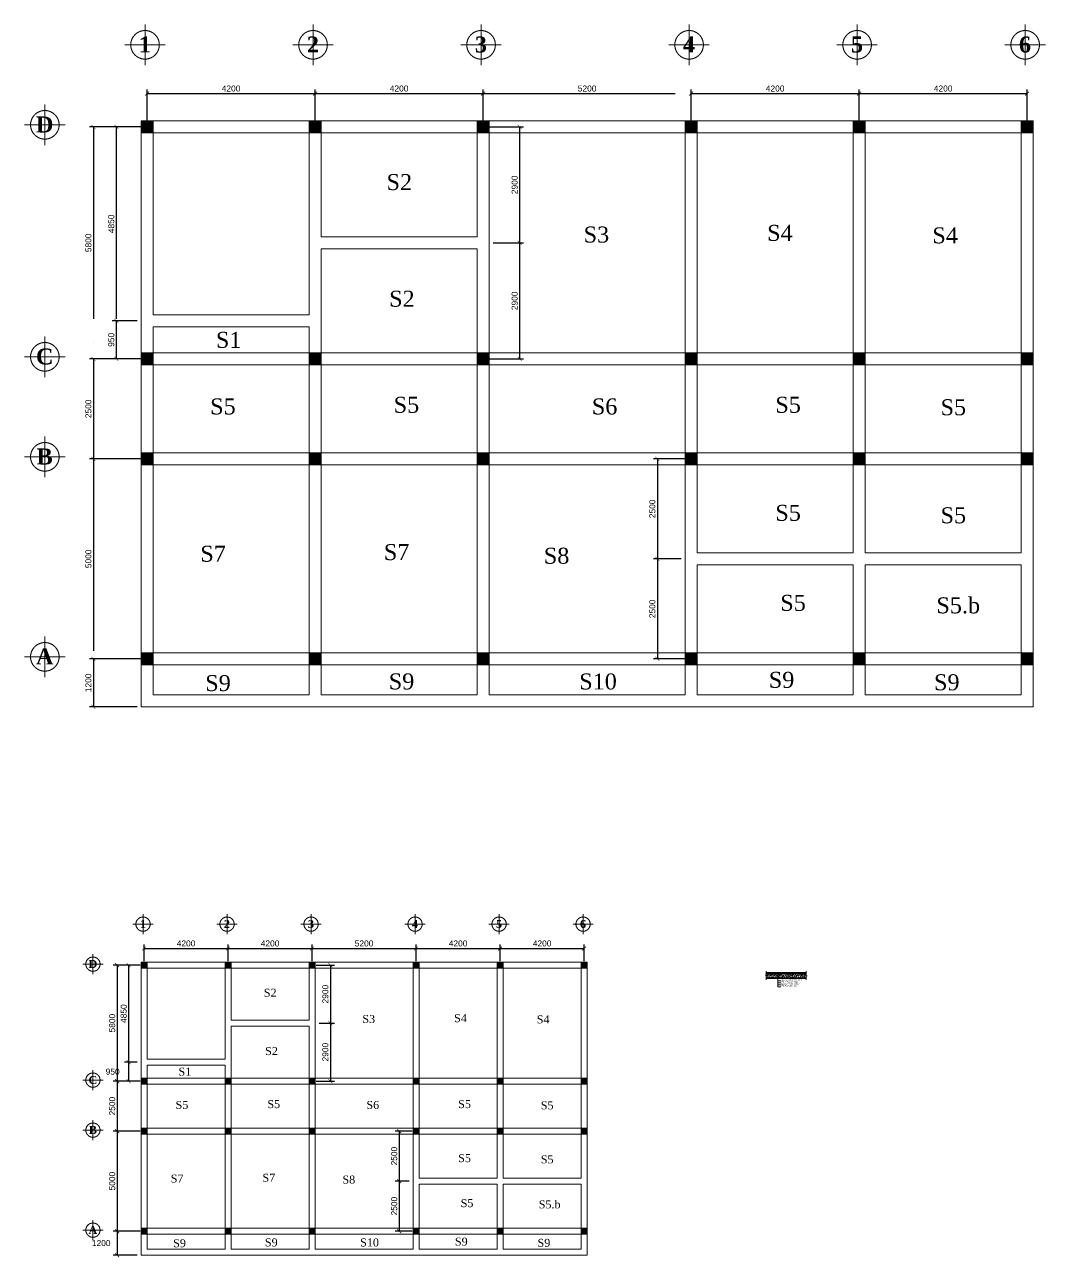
# Model space of a CAD drawing. Header units: inches. Extents: x 841 to 59043, y -10562 to 20255.
# Drawn here: x 33530 to 59043, y -10562 to 20255 of the extents above; entities that cross this region are included whole.
import ezdxf

# ---------------------------------------------------------------- set-up
doc = ezdxf.new("R2010")
doc.units = ezdxf.units.IN
doc.header["$MEASUREMENT"] = 0
doc.linetypes.add('ACAD_ISO04W100', pattern=[30, 24, -3, 0, -3])
for name, color, linetype, lineweight in [('COT', 2, 'Continuous', 13), ('HATCH', 8, 'Continuous', 5), ('KICH THUOC', 6, 'ACAD_ISO04W100', 5), ('NET DAM', 1, 'Continuous', 13), ('TEXT', 6, 'ACAD_ISO04W100', 5), ('TUONG', 1, 'Continuous', 13)]:
    doc.layers.add(name, color=color, linetype=linetype, lineweight=lineweight)
doc.layers.get('0').off()
doc.styles.get("Standard").update_dxf_attribs({"font": 'arial.ttf'})
doc.styles.add('TEXT', font='times.ttf')
doc.dimstyles.new('TL 1-200', dxfattribs={"dimscale": 100, "dimtxt": 1.5, "dimasz": 1, "dimexe": 1, "dimexo": 1, "dimgap": 0.5, "dimtad": 1, "dimtoh": 1, "dimdec": 0, "dimlfac": 2, "dimzin": 0, "dimdsep": 46, "dimtxsty": 'Standard', "dimblk": 'ARCHTICK', "dimblk1": 'ARCHTICK', "dimblk2": 'ARCHTICK', "dimcen": 6, "dimadec": 0, "dimazin": 0, "dimtfac": 1, "dimtdec": 0, "dimtofl": 0, "dimtmove": 2, "dimatfit": 3, "dimfxl": 1, "dimtolj": 1, "dimtzin": 0, "dimarcsym": 1})
doc.dimstyles.new('TL 100', dxfattribs={"dimscale": 100, "dimtxt": 1.5, "dimasz": 1, "dimexe": 1, "dimexo": 1, "dimgap": 0.5, "dimtad": 1, "dimtoh": 1, "dimdec": 0, "dimzin": 0, "dimdsep": 46, "dimtxsty": 'Standard', "dimblk": 'ARCHTICK', "dimblk1": 'ARCHTICK', "dimblk2": 'ARCHTICK', "dimcen": 6, "dimadec": 0, "dimazin": 0, "dimtfac": 1, "dimtdec": 0, "dimtofl": 0, "dimtmove": 2, "dimatfit": 3, "dimfxl": 1, "dimtolj": 1, "dimtzin": 0, "dimarcsym": 1})

# ---------------------------------------------------------------- blocks, each defined once
blk = doc.blocks.new('A$C16FA33CA')
at = {"layer": 'COT', "ltscale": 200}
h = blk.add_hatch(color=256, dxfattribs=at)
h.dxf.hatch_style = 1
h.paths.add_polyline_path([(0, 0), (300, 0), (300, 300), (0, 300)])
blk.add_lwpolyline([(0, 0), (300, 0), (300, 300), (0, 300)], close=True, dxfattribs=at)
blk = doc.blocks.new('_ArchTick')
at = {"color": 0, "linetype": 'ByBlock', "const_width": 0.15}
blk.add_lwpolyline([(-0.5, -0.5), (0.5, 0.5)], dxfattribs=at)
blk = doc.blocks.new('*D17')
at = {"layer": 'KICH THUOC', "color": 0, "lineweight": -2, "ltscale": 200, "transparency": 16777216}
for p, q in [((36589, 17800), (36589, 18632)), ((36589, 18532), (40789, 18532)), ((40789, 17800), (40789, 18632))]:
    blk.add_line(p, q, dxfattribs=at)
at = {"layer": 'KICH THUOC', "color": 0, "lineweight": -2, "transparency": 16777216, "xscale": 100, "yscale": 100, "zscale": 100, "rotation": 180}
blk.add_blockref('_ArchTick', (36589, 18532), dxfattribs=at)
at = {"layer": 'KICH THUOC', "color": 0, "lineweight": -2, "transparency": 16777216, "xscale": 100, "yscale": 100, "zscale": 100}
blk.add_blockref('_ArchTick', (40789, 18532), dxfattribs=at)
at = {"layer": 'KICH THUOC', "color": 0, "ltscale": 200, "transparency": 16777216, "insert": (38689, 18657), "char_height": 150, "attachment_point": 5}
blk.add_mtext('\\A1;4200', dxfattribs=at)
blk = doc.blocks.new('*D18')
at = {"layer": 'KICH THUOC', "color": 0, "lineweight": -2, "ltscale": 200, "transparency": 16777216}
for p, q in [((40789, 17800), (40789, 18632)), ((40789, 18532), (44989, 18532)), ((44989, 17800), (44989, 18632))]:
    blk.add_line(p, q, dxfattribs=at)
at = {"layer": 'KICH THUOC', "color": 0, "lineweight": -2, "transparency": 16777216, "xscale": 100, "yscale": 100, "zscale": 100, "rotation": 180}
blk.add_blockref('_ArchTick', (40789, 18532), dxfattribs=at)
at = {"layer": 'KICH THUOC', "color": 0, "lineweight": -2, "transparency": 16777216, "xscale": 100, "yscale": 100, "zscale": 100}
blk.add_blockref('_ArchTick', (44989, 18532), dxfattribs=at)
at = {"layer": 'KICH THUOC', "color": 0, "ltscale": 200, "transparency": 16777216, "insert": (42889, 18657), "char_height": 150, "attachment_point": 5}
blk.add_mtext('\\A1;4200', dxfattribs=at)
blk = doc.blocks.new('*D19')
at = {"layer": 'KICH THUOC', "color": 0, "lineweight": -2, "ltscale": 200, "transparency": 16777216}
for p, q in [((44989, 17800), (44989, 18632)), ((44989, 18532), (50189, 18532)), ((50189, 17800), (50189, 18632))]:
    blk.add_line(p, q, dxfattribs=at)
at = {"layer": 'KICH THUOC', "color": 0, "lineweight": -2, "transparency": 16777216, "xscale": 100, "yscale": 100, "zscale": 100, "rotation": 180}
blk.add_blockref('_ArchTick', (44989, 18532), dxfattribs=at)
at = {"layer": 'KICH THUOC', "color": 0, "lineweight": -2, "transparency": 16777216, "xscale": 100, "yscale": 100, "zscale": 100}
blk.add_blockref('_ArchTick', (50189, 18532), dxfattribs=at)
at = {"layer": 'KICH THUOC', "color": 0, "ltscale": 200, "transparency": 16777216, "insert": (47589, 18657), "char_height": 150, "attachment_point": 5}
blk.add_mtext('\\A1;5200', dxfattribs=at)
blk = doc.blocks.new('*D20')
at = {"layer": 'KICH THUOC', "color": 0, "lineweight": -2, "ltscale": 200, "transparency": 16777216}
for p, q in [((50189, 17800), (50189, 18632)), ((50189, 18532), (54389, 18532)), ((54389, 17800), (54389, 18632))]:
    blk.add_line(p, q, dxfattribs=at)
at = {"layer": 'KICH THUOC', "color": 0, "lineweight": -2, "transparency": 16777216, "xscale": 100, "yscale": 100, "zscale": 100, "rotation": 180}
blk.add_blockref('_ArchTick', (50189, 18532), dxfattribs=at)
at = {"layer": 'KICH THUOC', "color": 0, "lineweight": -2, "transparency": 16777216, "xscale": 100, "yscale": 100, "zscale": 100}
blk.add_blockref('_ArchTick', (54389, 18532), dxfattribs=at)
at = {"layer": 'KICH THUOC', "color": 0, "ltscale": 200, "transparency": 16777216, "insert": (52289, 18657), "char_height": 150, "attachment_point": 5}
blk.add_mtext('\\A1;4200', dxfattribs=at)
blk = doc.blocks.new('*D21')
at = {"layer": 'KICH THUOC', "color": 0, "lineweight": -2, "ltscale": 200, "transparency": 16777216}
for p, q in [((54389, 17800), (54389, 18632)), ((54389, 18532), (58589, 18532)), ((58589, 17800), (58589, 18632))]:
    blk.add_line(p, q, dxfattribs=at)
at = {"layer": 'KICH THUOC', "color": 0, "lineweight": -2, "transparency": 16777216, "xscale": 100, "yscale": 100, "zscale": 100, "rotation": 180}
blk.add_blockref('_ArchTick', (54389, 18532), dxfattribs=at)
at = {"layer": 'KICH THUOC', "color": 0, "lineweight": -2, "transparency": 16777216, "xscale": 100, "yscale": 100, "zscale": 100}
blk.add_blockref('_ArchTick', (58589, 18532), dxfattribs=at)
at = {"layer": 'KICH THUOC', "color": 0, "ltscale": 200, "transparency": 16777216, "insert": (56489, 18657), "char_height": 150, "attachment_point": 5}
blk.add_mtext('\\A1;4200', dxfattribs=at)
blk = doc.blocks.new('*D22')
at = {"layer": 'KICH THUOC', "color": 0, "lineweight": -2, "ltscale": 200, "transparency": 16777216}
for p, q in [((36489, 17700), (35148, 17700)), ((35248, 17700), (35248, 11900)), ((36489, 11900), (35148, 11900))]:
    blk.add_line(p, q, dxfattribs=at)
at = {"layer": 'KICH THUOC', "color": 0, "lineweight": -2, "transparency": 16777216, "xscale": 100, "yscale": 100, "zscale": 100}
for p, rotation in [((35248, 17700), 90), ((35248, 11900), 270)]:
    blk.add_blockref('_ArchTick', p, dxfattribs=dict(at, rotation=rotation))
at = {"layer": 'KICH THUOC', "color": 0, "ltscale": 200, "transparency": 16777216, "insert": (35123, 14800), "char_height": 150, "attachment_point": 5, "rotation": 90}
blk.add_mtext('\\A1;5800', dxfattribs=at)
blk = doc.blocks.new('*D23')
at = {"layer": 'KICH THUOC', "color": 0, "lineweight": -2, "ltscale": 200, "transparency": 16777216}
for p, q in [((36489, 11900), (35148, 11900)), ((35248, 11900), (35248, 9400)), ((36489, 9400), (35148, 9400))]:
    blk.add_line(p, q, dxfattribs=at)
at = {"layer": 'KICH THUOC', "color": 0, "lineweight": -2, "transparency": 16777216, "xscale": 100, "yscale": 100, "zscale": 100}
for p, rotation in [((35248, 11900), 90), ((35248, 9400), 270)]:
    blk.add_blockref('_ArchTick', p, dxfattribs=dict(at, rotation=rotation))
at = {"layer": 'KICH THUOC', "color": 0, "ltscale": 200, "transparency": 16777216, "insert": (35123, 10650), "char_height": 150, "attachment_point": 5, "rotation": 90}
blk.add_mtext('\\A1;2500', dxfattribs=at)
blk = doc.blocks.new('*D24')
at = {"layer": 'KICH THUOC', "color": 0, "lineweight": -2, "ltscale": 200, "transparency": 16777216}
for p, q in [((36489, 9400), (35148, 9400)), ((35248, 9400), (35248, 4400)), ((36489, 4400), (35148, 4400))]:
    blk.add_line(p, q, dxfattribs=at)
at = {"layer": 'KICH THUOC', "color": 0, "lineweight": -2, "transparency": 16777216, "xscale": 100, "yscale": 100, "zscale": 100}
for p, rotation in [((35248, 9400), 90), ((35248, 4400), 270)]:
    blk.add_blockref('_ArchTick', p, dxfattribs=dict(at, rotation=rotation))
at = {"layer": 'KICH THUOC', "color": 0, "ltscale": 200, "transparency": 16777216, "insert": (35123, 6900), "char_height": 150, "attachment_point": 5, "rotation": 90}
blk.add_mtext('\\A1;5000', dxfattribs=at)
blk = doc.blocks.new('*D25')
at = {"layer": 'KICH THUOC', "color": 0, "lineweight": -2, "ltscale": 200, "transparency": 16777216}
for p, q in [((36489, 4400), (35148, 4400)), ((35248, 4400), (35248, 3200)), ((36339, 3200), (35148, 3200))]:
    blk.add_line(p, q, dxfattribs=at)
at = {"layer": 'KICH THUOC', "color": 0, "lineweight": -2, "transparency": 16777216, "xscale": 100, "yscale": 100, "zscale": 100}
for p, rotation in [((35248, 4400), 90), ((35248, 3200), 270)]:
    blk.add_blockref('_ArchTick', p, dxfattribs=dict(at, rotation=rotation))
at = {"layer": 'KICH THUOC', "color": 0, "ltscale": 200, "transparency": 16777216, "insert": (35123, 3800), "char_height": 150, "attachment_point": 5, "rotation": 90}
blk.add_mtext('\\A1;1200', dxfattribs=at)
blk = doc.blocks.new('*D26')
at = {"layer": 'KICH THUOC', "color": 0, "lineweight": -2, "ltscale": 200, "transparency": 16777216}
for p, q in [((36489, 17700), (35720, 17700)), ((35820, 17700), (35820, 12850)), ((36339, 12850), (35720, 12850))]:
    blk.add_line(p, q, dxfattribs=at)
at = {"layer": 'KICH THUOC', "color": 0, "lineweight": -2, "transparency": 16777216, "xscale": 100, "yscale": 100, "zscale": 100}
for p, rotation in [((35820, 17700), 90), ((35820, 12850), 270)]:
    blk.add_blockref('_ArchTick', p, dxfattribs=dict(at, rotation=rotation))
at = {"layer": 'KICH THUOC', "color": 0, "ltscale": 200, "transparency": 16777216, "insert": (35695, 15275), "char_height": 150, "attachment_point": 5, "rotation": 90}
blk.add_mtext('\\A1;4850', dxfattribs=at)
blk = doc.blocks.new('*D27')
at = {"layer": 'KICH THUOC', "color": 0, "lineweight": -2, "ltscale": 200, "transparency": 16777216}
for p, q in [((36339, 12850), (35720, 12850)), ((35820, 12850), (35820, 11900)), ((36489, 11900), (35720, 11900))]:
    blk.add_line(p, q, dxfattribs=at)
at = {"layer": 'KICH THUOC', "color": 0, "lineweight": -2, "transparency": 16777216, "xscale": 100, "yscale": 100, "zscale": 100}
for p, rotation in [((35820, 12850), 90), ((35820, 11900), 270)]:
    blk.add_blockref('_ArchTick', p, dxfattribs=dict(at, rotation=rotation))
at = {"layer": 'KICH THUOC', "color": 0, "ltscale": 200, "transparency": 16777216, "insert": (35695, 12375), "char_height": 150, "attachment_point": 5, "rotation": 90}
blk.add_mtext('\\A1;950', dxfattribs=at)
blk = doc.blocks.new('*D28')
at = {"layer": 'KICH THUOC', "color": 0, "lineweight": -2, "ltscale": 200, "transparency": 16777216}
for p, q in [((45089, 17700), (46003, 17700)), ((45903, 17700), (45903, 14800)), ((45239, 14800), (46003, 14800))]:
    blk.add_line(p, q, dxfattribs=at)
at = {"layer": 'KICH THUOC', "color": 0, "lineweight": -2, "transparency": 16777216, "xscale": 100, "yscale": 100, "zscale": 100}
for p, rotation in [((45903, 17700), 90), ((45903, 14800), 270)]:
    blk.add_blockref('_ArchTick', p, dxfattribs=dict(at, rotation=rotation))
at = {"layer": 'KICH THUOC', "color": 0, "ltscale": 200, "transparency": 16777216, "insert": (45778, 16250), "char_height": 150, "attachment_point": 5, "rotation": 90}
blk.add_mtext('\\A1;2900', dxfattribs=at)
blk = doc.blocks.new('*D29')
at = {"layer": 'KICH THUOC', "color": 0, "lineweight": -2, "ltscale": 200, "transparency": 16777216}
for p, q in [((45239, 14800), (46003, 14800)), ((45903, 14800), (45903, 11900)), ((45089, 11900), (46003, 11900))]:
    blk.add_line(p, q, dxfattribs=at)
at = {"layer": 'KICH THUOC', "color": 0, "lineweight": -2, "transparency": 16777216, "xscale": 100, "yscale": 100, "zscale": 100}
for p, rotation in [((45903, 14800), 90), ((45903, 11900), 270)]:
    blk.add_blockref('_ArchTick', p, dxfattribs=dict(at, rotation=rotation))
at = {"layer": 'KICH THUOC', "color": 0, "ltscale": 200, "transparency": 16777216, "insert": (45778, 13350), "char_height": 150, "attachment_point": 5, "rotation": 90}
blk.add_mtext('\\A1;2900', dxfattribs=at)
blk = doc.blocks.new('*D30')
at = {"layer": 'KICH THUOC', "color": 0, "lineweight": -2, "ltscale": 200, "transparency": 16777216}
for p, q in [((50089, 9400), (49245, 9400)), ((49345, 9400), (49345, 6900)), ((49939, 6900), (49245, 6900))]:
    blk.add_line(p, q, dxfattribs=at)
at = {"layer": 'KICH THUOC', "color": 0, "lineweight": -2, "transparency": 16777216, "xscale": 100, "yscale": 100, "zscale": 100}
for p, rotation in [((49345, 9400), 90), ((49345, 6900), 270)]:
    blk.add_blockref('_ArchTick', p, dxfattribs=dict(at, rotation=rotation))
at = {"layer": 'KICH THUOC', "color": 0, "ltscale": 200, "transparency": 16777216, "insert": (49220, 8150), "char_height": 150, "attachment_point": 5, "rotation": 90}
blk.add_mtext('\\A1;2500', dxfattribs=at)
blk = doc.blocks.new('*D31')
at = {"layer": 'KICH THUOC', "color": 0, "lineweight": -2, "ltscale": 200, "transparency": 16777216}
for p, q in [((49939, 6900), (49245, 6900)), ((49345, 6900), (49345, 4400)), ((50089, 4400), (49245, 4400))]:
    blk.add_line(p, q, dxfattribs=at)
at = {"layer": 'KICH THUOC', "color": 0, "lineweight": -2, "transparency": 16777216, "xscale": 100, "yscale": 100, "zscale": 100}
for p, rotation in [((49345, 6900), 90), ((49345, 4400), 270)]:
    blk.add_blockref('_ArchTick', p, dxfattribs=dict(at, rotation=rotation))
at = {"layer": 'KICH THUOC', "color": 0, "ltscale": 200, "transparency": 16777216, "insert": (49220, 5650), "char_height": 150, "attachment_point": 5, "rotation": 90}
blk.add_mtext('\\A1;2500', dxfattribs=at)
blk = doc.blocks.new('*D32')
at = {"layer": 'KICH THUOC', "color": 0, "lineweight": -2, "ltscale": 200, "transparency": 16777216}
for p, q in [((36514, -3157), (36514, -2741)), ((38614, -3157), (38614, -2741)), ((36514, -2841), (38614, -2841))]:
    blk.add_line(p, q, dxfattribs=at)
at = {"layer": 'KICH THUOC', "color": 0, "lineweight": -2, "transparency": 16777216, "xscale": 100, "yscale": 100, "zscale": 100, "rotation": 180}
blk.add_blockref('_ArchTick', (36514, -2841), dxfattribs=at)
at = {"layer": 'KICH THUOC', "color": 0, "lineweight": -2, "transparency": 16777216, "xscale": 100, "yscale": 100, "zscale": 100}
blk.add_blockref('_ArchTick', (38614, -2841), dxfattribs=at)
at = {"layer": 'KICH THUOC', "color": 0, "ltscale": 200, "transparency": 16777216, "insert": (37564, -2716), "char_height": 150, "attachment_point": 5}
blk.add_mtext('\\A1;4200', dxfattribs=at)
blk = doc.blocks.new('*D33')
at = {"layer": 'KICH THUOC', "color": 0, "lineweight": -2, "ltscale": 200, "transparency": 16777216}
for p, q in [((38614, -3157), (38614, -2741)), ((40714, -3157), (40714, -2741)), ((38614, -2841), (40714, -2841))]:
    blk.add_line(p, q, dxfattribs=at)
at = {"layer": 'KICH THUOC', "color": 0, "lineweight": -2, "transparency": 16777216, "xscale": 100, "yscale": 100, "zscale": 100, "rotation": 180}
blk.add_blockref('_ArchTick', (38614, -2841), dxfattribs=at)
at = {"layer": 'KICH THUOC', "color": 0, "lineweight": -2, "transparency": 16777216, "xscale": 100, "yscale": 100, "zscale": 100}
blk.add_blockref('_ArchTick', (40714, -2841), dxfattribs=at)
at = {"layer": 'KICH THUOC', "color": 0, "ltscale": 200, "transparency": 16777216, "insert": (39664, -2716), "char_height": 150, "attachment_point": 5}
blk.add_mtext('\\A1;4200', dxfattribs=at)
blk = doc.blocks.new('*D34')
at = {"layer": 'KICH THUOC', "color": 0, "lineweight": -2, "ltscale": 200, "transparency": 16777216}
for p, q in [((40714, -3157), (40714, -2741)), ((43314, -3157), (43314, -2741)), ((40714, -2841), (43314, -2841))]:
    blk.add_line(p, q, dxfattribs=at)
at = {"layer": 'KICH THUOC', "color": 0, "lineweight": -2, "transparency": 16777216, "xscale": 100, "yscale": 100, "zscale": 100, "rotation": 180}
blk.add_blockref('_ArchTick', (40714, -2841), dxfattribs=at)
at = {"layer": 'KICH THUOC', "color": 0, "lineweight": -2, "transparency": 16777216, "xscale": 100, "yscale": 100, "zscale": 100}
blk.add_blockref('_ArchTick', (43314, -2841), dxfattribs=at)
at = {"layer": 'KICH THUOC', "color": 0, "ltscale": 200, "transparency": 16777216, "insert": (42014, -2716), "char_height": 150, "attachment_point": 5}
blk.add_mtext('\\A1;5200', dxfattribs=at)
blk = doc.blocks.new('*D35')
at = {"layer": 'KICH THUOC', "color": 0, "lineweight": -2, "ltscale": 200, "transparency": 16777216}
for p, q in [((43314, -3157), (43314, -2741)), ((45414, -3157), (45414, -2741)), ((43314, -2841), (45414, -2841))]:
    blk.add_line(p, q, dxfattribs=at)
at = {"layer": 'KICH THUOC', "color": 0, "lineweight": -2, "transparency": 16777216, "xscale": 100, "yscale": 100, "zscale": 100, "rotation": 180}
blk.add_blockref('_ArchTick', (43314, -2841), dxfattribs=at)
at = {"layer": 'KICH THUOC', "color": 0, "lineweight": -2, "transparency": 16777216, "xscale": 100, "yscale": 100, "zscale": 100}
blk.add_blockref('_ArchTick', (45414, -2841), dxfattribs=at)
at = {"layer": 'KICH THUOC', "color": 0, "ltscale": 200, "transparency": 16777216, "insert": (44364, -2716), "char_height": 150, "attachment_point": 5}
blk.add_mtext('\\A1;4200', dxfattribs=at)
blk = doc.blocks.new('*D36')
at = {"layer": 'KICH THUOC', "color": 0, "lineweight": -2, "ltscale": 200, "transparency": 16777216}
for p, q in [((45414, -3157), (45414, -2741)), ((47514, -3157), (47514, -2741)), ((45414, -2841), (47514, -2841))]:
    blk.add_line(p, q, dxfattribs=at)
at = {"layer": 'KICH THUOC', "color": 0, "lineweight": -2, "transparency": 16777216, "xscale": 100, "yscale": 100, "zscale": 100, "rotation": 180}
blk.add_blockref('_ArchTick', (45414, -2841), dxfattribs=at)
at = {"layer": 'KICH THUOC', "color": 0, "lineweight": -2, "transparency": 16777216, "xscale": 100, "yscale": 100, "zscale": 100}
blk.add_blockref('_ArchTick', (47514, -2841), dxfattribs=at)
at = {"layer": 'KICH THUOC', "color": 0, "ltscale": 200, "transparency": 16777216, "insert": (46464, -2716), "char_height": 150, "attachment_point": 5}
blk.add_mtext('\\A1;4200', dxfattribs=at)
blk = doc.blocks.new('*D37')
at = {"layer": 'KICH THUOC', "color": 0, "lineweight": -2, "ltscale": 200, "transparency": 16777216}
for p, q in [((36414, -3257), (35743, -3257)), ((35843, -3257), (35843, -6157)), ((36414, -6157), (35743, -6157))]:
    blk.add_line(p, q, dxfattribs=at)
at = {"layer": 'KICH THUOC', "color": 0, "lineweight": -2, "transparency": 16777216, "xscale": 100, "yscale": 100, "zscale": 100}
for p, rotation in [((35843, -3257), 90), ((35843, -6157), 270)]:
    blk.add_blockref('_ArchTick', p, dxfattribs=dict(at, rotation=rotation))
at = {"layer": 'KICH THUOC', "color": 0, "ltscale": 200, "transparency": 16777216, "insert": (35718, -4707), "char_height": 150, "attachment_point": 5, "rotation": 90}
blk.add_mtext('\\A1;5800', dxfattribs=at)
blk = doc.blocks.new('*D38')
at = {"layer": 'KICH THUOC', "color": 0, "lineweight": -2, "ltscale": 200, "transparency": 16777216}
for p, q in [((36414, -6157), (35743, -6157)), ((35843, -6157), (35843, -7407)), ((36414, -7407), (35743, -7407))]:
    blk.add_line(p, q, dxfattribs=at)
at = {"layer": 'KICH THUOC', "color": 0, "lineweight": -2, "transparency": 16777216, "xscale": 100, "yscale": 100, "zscale": 100}
for p, rotation in [((35843, -6157), 90), ((35843, -7407), 270)]:
    blk.add_blockref('_ArchTick', p, dxfattribs=dict(at, rotation=rotation))
at = {"layer": 'KICH THUOC', "color": 0, "ltscale": 200, "transparency": 16777216, "insert": (35718, -6782), "char_height": 150, "attachment_point": 5, "rotation": 90}
blk.add_mtext('\\A1;2500', dxfattribs=at)
blk = doc.blocks.new('*D39')
at = {"layer": 'KICH THUOC', "color": 0, "lineweight": -2, "ltscale": 200, "transparency": 16777216}
for p, q in [((36414, -7407), (35743, -7407)), ((35843, -7407), (35843, -9907)), ((36414, -9907), (35743, -9907))]:
    blk.add_line(p, q, dxfattribs=at)
at = {"layer": 'KICH THUOC', "color": 0, "lineweight": -2, "transparency": 16777216, "xscale": 100, "yscale": 100, "zscale": 100}
for p, rotation in [((35843, -7407), 90), ((35843, -9907), 270)]:
    blk.add_blockref('_ArchTick', p, dxfattribs=dict(at, rotation=rotation))
at = {"layer": 'KICH THUOC', "color": 0, "ltscale": 200, "transparency": 16777216, "insert": (35718, -8657), "char_height": 150, "attachment_point": 5, "rotation": 90}
blk.add_mtext('\\A1;5000', dxfattribs=at)
blk = doc.blocks.new('*D40')
at = {"layer": 'KICH THUOC', "color": 0, "lineweight": -2, "ltscale": 200, "transparency": 16777216}
for p, q in [((36414, -9907), (35743, -9907)), ((35843, -9907), (35843, -10507)), ((36339, -10507), (35743, -10507))]:
    blk.add_line(p, q, dxfattribs=at)
at = {"layer": 'KICH THUOC', "color": 0, "lineweight": -2, "transparency": 16777216, "xscale": 100, "yscale": 100, "zscale": 100}
for p, rotation in [((35843, -9907), 90), ((35843, -10507), 270)]:
    blk.add_blockref('_ArchTick', p, dxfattribs=dict(at, rotation=rotation))
at = {"layer": 'KICH THUOC', "color": 0, "ltscale": 200, "transparency": 16777216, "insert": (35443, -10207), "char_height": 150, "attachment_point": 5}
blk.add_mtext('\\A1;1200', dxfattribs=at)
blk = doc.blocks.new('*D41')
at = {"layer": 'KICH THUOC', "color": 0, "lineweight": -2, "ltscale": 200, "transparency": 16777216}
for p, q in [((36414, -3257), (36029, -3257)), ((36129, -3257), (36129, -5682)), ((36339, -5682), (36029, -5682))]:
    blk.add_line(p, q, dxfattribs=at)
at = {"layer": 'KICH THUOC', "color": 0, "lineweight": -2, "transparency": 16777216, "xscale": 100, "yscale": 100, "zscale": 100}
for p, rotation in [((36129, -3257), 90), ((36129, -5682), 270)]:
    blk.add_blockref('_ArchTick', p, dxfattribs=dict(at, rotation=rotation))
at = {"layer": 'KICH THUOC', "color": 0, "ltscale": 200, "transparency": 16777216, "insert": (36004, -4470), "char_height": 150, "attachment_point": 5, "rotation": 90}
blk.add_mtext('\\A1;4850', dxfattribs=at)
blk = doc.blocks.new('*D42')
at = {"layer": 'KICH THUOC', "color": 0, "lineweight": -2, "ltscale": 200, "transparency": 16777216}
for p, q in [((36339, -5682), (36029, -5682)), ((36129, -5682), (36129, -6157)), ((36414, -6157), (36029, -6157))]:
    blk.add_line(p, q, dxfattribs=at)
at = {"layer": 'KICH THUOC', "color": 0, "lineweight": -2, "transparency": 16777216, "xscale": 100, "yscale": 100, "zscale": 100}
for p, rotation in [((36129, -5682), 90), ((36129, -6157), 270)]:
    blk.add_blockref('_ArchTick', p, dxfattribs=dict(at, rotation=rotation))
at = {"layer": 'KICH THUOC', "color": 0, "ltscale": 200, "transparency": 16777216, "insert": (35729, -5920), "char_height": 150, "attachment_point": 5}
blk.add_mtext('\\A1;950', dxfattribs=at)
blk = doc.blocks.new('*D43')
at = {"layer": 'KICH THUOC', "color": 0, "lineweight": -2, "ltscale": 200, "transparency": 16777216}
for p, q in [((40814, -3257), (41271, -3257)), ((41171, -3257), (41171, -4707)), ((40889, -4707), (41271, -4707))]:
    blk.add_line(p, q, dxfattribs=at)
at = {"layer": 'KICH THUOC', "color": 0, "lineweight": -2, "transparency": 16777216, "xscale": 100, "yscale": 100, "zscale": 100}
for p, rotation in [((41171, -3257), 90), ((41171, -4707), 270)]:
    blk.add_blockref('_ArchTick', p, dxfattribs=dict(at, rotation=rotation))
at = {"layer": 'KICH THUOC', "color": 0, "ltscale": 200, "transparency": 16777216, "insert": (41046, -3982), "char_height": 150, "attachment_point": 5, "rotation": 90}
blk.add_mtext('\\A1;2900', dxfattribs=at)
blk = doc.blocks.new('*D44')
at = {"layer": 'KICH THUOC', "color": 0, "lineweight": -2, "ltscale": 200, "transparency": 16777216}
for p, q in [((40889, -4707), (41271, -4707)), ((41171, -4707), (41171, -6157)), ((40814, -6157), (41271, -6157))]:
    blk.add_line(p, q, dxfattribs=at)
at = {"layer": 'KICH THUOC', "color": 0, "lineweight": -2, "transparency": 16777216, "xscale": 100, "yscale": 100, "zscale": 100}
for p, rotation in [((41171, -4707), 90), ((41171, -6157), 270)]:
    blk.add_blockref('_ArchTick', p, dxfattribs=dict(at, rotation=rotation))
at = {"layer": 'KICH THUOC', "color": 0, "ltscale": 200, "transparency": 16777216, "insert": (41046, -5432), "char_height": 150, "attachment_point": 5, "rotation": 90}
blk.add_mtext('\\A1;2900', dxfattribs=at)
blk = doc.blocks.new('*D45')
at = {"layer": 'KICH THUOC', "color": 0, "lineweight": -2, "ltscale": 200, "transparency": 16777216}
for p, q in [((43214, -7407), (42792, -7407)), ((42892, -7407), (42892, -8657)), ((43139, -8657), (42792, -8657))]:
    blk.add_line(p, q, dxfattribs=at)
at = {"layer": 'KICH THUOC', "color": 0, "lineweight": -2, "transparency": 16777216, "xscale": 100, "yscale": 100, "zscale": 100}
for p, rotation in [((42892, -7407), 90), ((42892, -8657), 270)]:
    blk.add_blockref('_ArchTick', p, dxfattribs=dict(at, rotation=rotation))
at = {"layer": 'KICH THUOC', "color": 0, "ltscale": 200, "transparency": 16777216, "insert": (42767, -8032), "char_height": 150, "attachment_point": 5, "rotation": 90}
blk.add_mtext('\\A1;2500', dxfattribs=at)
blk = doc.blocks.new('*D46')
at = {"layer": 'KICH THUOC', "color": 0, "lineweight": -2, "ltscale": 200, "transparency": 16777216}
for p, q in [((43139, -8657), (42792, -8657)), ((42892, -8657), (42892, -9907)), ((43214, -9907), (42792, -9907))]:
    blk.add_line(p, q, dxfattribs=at)
at = {"layer": 'KICH THUOC', "color": 0, "lineweight": -2, "transparency": 16777216, "xscale": 100, "yscale": 100, "zscale": 100}
for p, rotation in [((42892, -8657), 90), ((42892, -9907), 270)]:
    blk.add_blockref('_ArchTick', p, dxfattribs=dict(at, rotation=rotation))
at = {"layer": 'KICH THUOC', "color": 0, "ltscale": 200, "transparency": 16777216, "insert": (42767, -9282), "char_height": 150, "attachment_point": 5, "rotation": 90}
blk.add_mtext('\\A1;2500', dxfattribs=at)

msp = doc.modelspace()

# ---------------------------------------------------------------- hatches: boundary and pattern name
at = {"layer": 'HATCH', "ltscale": 200}
h = msp.add_hatch(dxfattribs=at)
h.set_pattern_fill('AR-CONC', color=256, scale=10, style=0)
h.set_pattern_definition([(50, (0, 0), (71.72602, -6.275213), [7.5, -82.5]), (355, (0, 0), (-13.87513, 75.21921), [6, -66]), (100.4514, (5.98, -0.52), (57.85094, 68.94395), [6.37402, -70.11421]), (46.1842, (0, 20), (106.7241, -16.5519), [11.25, -123.75]), (96.6356, (8.89, 18.62), (93.46627, 97.41179), [9.56103, -105.1713]), (351.1842, (0, 20), (93.4662, 97.41186), [9, -99]), (21, (10, 15), (59.690705, -40.26189), [7.5, -82.5]), (326, (10, 15), (24.33153, 72.515), [6, -66]), (71.4514, (14.974, 11.645), (84.02226, 32.25305), [6.37402, -70.11421]), (37.5, (0, 0), (1.215986, 33.289385), [0, -65.2, 0, -67, 0, -66.25]), (7.5, (0, 0), (26.306954, 39.44117), [0, -38.2, 0, -63.7, 0, -25.25]), (-32.5, (-22.3, 0), (53.382244, -2.255487), [0, -25, 0, -78, 0, -103.5]), (-42.5, (-32.3, 0), (58.318617, 10.0105), [0, -32.5, 0, -51.8, 0, -73.5])])
h.paths.add_polyline_path([(53040.04, -3509.37), (53064.25, -3497.11), (53064.25, -3474.08), (52064.25, -3474.08), (52064.25, -3497.11), (52040.04, -3509.37), (52064.25, -3516.58), (52088.45, -3523.78), (52064.25, -3536.04), (52064.25, -3574.08), (53064.25, -3574.08), (53064.25, -3536.04), (53088.45, -3523.78), (53064.25, -3516.58)])
h = msp.add_hatch(dxfattribs=at)
h.set_pattern_fill('AR-PARQ1', color=256, scale=110, style=0)
h.paths.add_polyline_path([(53064.25, -3454.08), (53064.25, -3444.08), (52064.25, -3444.08), (52064.25, -3454.08)])
h = msp.add_hatch(dxfattribs=at)
h.set_pattern_fill('ANSI37', color=256, scale=100, style=0)
h.paths.add_polyline_path([(53064.25, -3474.08), (53064.25, -3454.08), (52064.25, -3454.08), (52064.25, -3474.08)])
h.paths.add_polyline_path([(53064.25, -3589.08), (53064.25, -3574.08), (52064.25, -3574.08), (52064.25, -3589.08)])

# ---------------------------------------------------------------- linework, layer by layer
at = {"layer": 'KICH THUOC', "ltscale": 200}
for p, q in [((36538.55, 19245.5), (36538.55, 20254.5)), ((40738.55, 19245.5), (40738.55, 20254.5)), ((44938.55, 19245.5), (44938.55, 20254.5)), ((50138.55, 19245.5), (50138.55, 20254.5)), ((54338.55, 19245.5), (54338.55, 20254.5)), ((58538.55, 19245.5), (58538.55, 20254.5)), ((36034.04, 19750), (37043.05, 19750)), ((40234.04, 19750), (41243.05, 19750)), ((44434.04, 19750), (45443.05, 19750)), ((49634.04, 19750), (50643.05, 19750)), ((53834.04, 19750), (54843.05, 19750)), ((58034.04, 19750), (59043.05, 19750)), ((34034.04, 17245.5), (34034.04, 18254.5)), ((33529.54, 17750), (34538.55, 17750)), ((34034.04, 11445.5), (34034.04, 12454.5)), ((33529.54, 11950), (34538.55, 11950)), ((34034.04, 8945.5), (34034.04, 9954.5)), ((33529.54, 9450), (34538.55, 9450)), ((34034.04, 3945.5), (34034.04, 4954.5)), ((33529.54, 4450), (34538.55, 4450)), ((36488.55, -2484.43), (36488.55, -1979.93)), ((38588.55, -2484.43), (38588.55, -1979.93)), ((40688.55, -2484.43), (40688.55, -1979.93)), ((43288.55, -2484.43), (43288.55, -1979.93)), ((45388.55, -2484.43), (45388.55, -1979.93)), ((47488.55, -2484.43), (47488.55, -1979.93)), ((36236.29, -2232.18), (36740.8, -2232.18)), ((38336.29, -2232.18), (38840.8, -2232.18)), ((40436.29, -2232.18), (40940.8, -2232.18)), ((43036.29, -2232.18), (43540.8, -2232.18)), ((45136.29, -2232.18), (45640.8, -2232.18)), ((47236.29, -2232.18), (47740.8, -2232.18)), ((35236.29, -3484.43), (35236.29, -2979.93)), ((34984.04, -3232.18), (35488.55, -3232.18)), ((34984.04, -6132.18), (35488.55, -6132.18)), ((35236.29, -6384.43), (35236.29, -5879.93)), ((34984.04, -7382.18), (35488.55, -7382.18)), ((35236.29, -7634.43), (35236.29, -7129.93)), ((35236.29, -10134.43), (35236.29, -9629.93)), ((34984.04, -9882.18), (35488.55, -9882.18))]:
    msp.add_line(p, q, dxfattribs=at)
for centre, radius in [((36538.55, 19750), 357.19), ((40738.55, 19750), 357.19), ((44938.55, 19750), 357.19), ((50138.55, 19750), 357.19), ((54338.55, 19750), 357.19), ((58538.55, 19750), 357.19), ((34034.04, 17750), 357.19), ((34034.04, 11950), 357.19), ((34034.04, 9450), 357.19), ((34034.04, 4450), 357.19), ((36488.55, -2232.18), 178.59), ((38588.55, -2232.18), 178.59), ((40688.55, -2232.18), 178.59), ((43288.55, -2232.18), 178.59), ((45388.55, -2232.18), 178.59), ((47488.55, -2232.18), 178.59), ((35236.29, -3232.18), 178.59), ((35236.29, -6132.18), 178.59), ((35236.29, -7382.18), 178.59), ((35236.29, -9882.18), 178.59)]:
    msp.add_circle(centre, radius, dxfattribs=at)
at = {"layer": 'NET DAM', "ltscale": 200}
for p, q in [((52064.25, -3497.11), (52064.25, -3406.35)), ((52064.25, -3444.08), (53064.25, -3444.08)), ((52064.25, -3454.08), (53064.25, -3454.08)), ((52064.25, -3474.08), (53064.25, -3474.08)), ((52064.25, -3536.04), (52064.25, -3626.8)), ((53064.25, -3574.08), (52064.25, -3574.08)), ((53064.25, -3589.08), (52064.25, -3589.08)), ((52358.94, -3444.08), (52358.94, -3797.32)), ((52358.94, -3647.32), (52429, -3647.32)), ((52358.94, -3697.32), (52429, -3697.32)), ((53064.25, -3497.11), (53064.25, -3406.35)), ((53064.25, -3536.04), (53064.25, -3626.8)), ((52358.94, -3747.32), (52429, -3747.32)), ((52358.94, -3797.32), (52429, -3797.32))]:
    msp.add_line(p, q, dxfattribs=at)
for points in [[(52064.25, -3497.11), (52040.04, -3509.37), (52064.25, -3516.58)], [(52064.25, -3536.04), (52088.45, -3523.78), (52064.25, -3516.58)], [(53064.25, -3497.11), (53040.04, -3509.37), (53064.25, -3516.58)], [(53064.25, -3536.04), (53088.45, -3523.78), (53064.25, -3516.58)]]:
    msp.add_lwpolyline(points, dxfattribs=at)
at = {"layer": 'TUONG', "ltscale": 200}
for points in [[(36438.55, 17850), (58738.55, 17850), (58738.55, 3200), (36438.55, 3200)], [(36438.55, 17850), (58738.55, 17850), (58738.55, 3200), (36438.55, 3200)], [(36438.55, 12050), (58738.55, 12050), (58738.55, 11750), (36438.55, 11750)], [(36438.55, 9550), (58738.55, 9550), (58738.55, 9250), (36438.55, 9250)], [(36438.55, 4550), (58738.55, 4550), (58738.55, 4250), (36438.55, 4250)], [(36438.55, -3182.18), (47588.55, -3182.18), (47588.55, -10507.18), (36438.55, -10507.18)], [(36438.55, -3182.18), (47588.55, -3182.18), (47588.55, -10507.18), (36438.55, -10507.18)], [(36438.55, -6082.18), (47588.55, -6082.18), (47588.55, -6232.18), (36438.55, -6232.18)], [(36438.55, -7332.18), (47588.55, -7332.18), (47588.55, -7482.18), (36438.55, -7482.18)], [(36438.55, -9832.18), (47588.55, -9832.18), (47588.55, -9982.18), (36438.55, -9982.18)]]:
    msp.add_lwpolyline(points, close=True, dxfattribs=at)
for points in [[(40638.55, 12999.57), (40638.55, 17850), (40938.55, 17850), (40938.55, 14950)], [(44838.55, 14950), (44838.55, 17850), (45138.55, 17850), (45138.55, 3500)], [(50038.55, 3500), (50038.55, 17850), (50338.55, 17850), (50338.55, 7049.98)], [(54238.55, 7049.98), (54238.55, 17850), (54538.55, 17850), (54538.55, 7049.98)], [(36738.55, 12999.57), (36738.55, 17550), (58438.55, 17550), (58438.55, 7049.98)], [(40638.55, 14650), (40638.55, 14950)], [(40938.55, 14950), (44838.55, 14950)], [(45138.55, 14950), (45138.55, 14650)], [(40938.55, 14650), (40938.55, 3500)], [(44838.55, 14650), (40938.55, 14650)], [(44838.55, 3500), (44838.55, 14650)], [(36438.55, 12699.57), (36438.55, 12999.57)], [(36738.55, 12999.57), (40638.55, 12999.57)], [(40938.55, 12999.57), (40938.55, 12699.57)], [(40638.55, 12699.57), (36738.55, 12699.57)], [(40638.55, 3500), (36738.55, 3500), (36738.55, 12699.57)], [(40638.55, 3500), (40638.55, 12699.57)], [(50038.55, 6749.98), (50038.55, 7049.98)], [(50338.55, 7049.98), (54238.55, 7049.98)], [(54538.55, 7049.98), (58438.55, 7049.98)], [(58738.55, 7049.98), (58738.55, 6749.98)], [(50338.55, 6749.98), (50338.55, 3500)], [(54238.55, 6749.98), (50338.55, 6749.98)], [(54238.55, 3500), (54238.55, 6749.98)], [(54538.55, 6749.98), (54538.55, 3500)], [(58438.55, 6749.98), (54538.55, 6749.98)], [(58438.55, 6749.98), (58438.55, 3500), (54538.55, 3500)], [(44838.55, 3500), (40938.55, 3500)], [(50038.55, 3500), (45138.55, 3500)], [(54238.55, 3500), (50338.55, 3500)], [(36588.55, -5607.4), (36588.55, -3332.18), (47438.55, -3332.18), (47438.55, -8582.19)], [(38538.55, -5607.4), (38538.55, -3182.18), (38688.55, -3182.18), (38688.55, -4632.18)], [(40638.55, -4632.18), (40638.55, -3182.18), (40788.55, -3182.18), (40788.55, -10357.18)], [(43238.55, -10357.18), (43238.55, -3182.18), (43388.55, -3182.18), (43388.55, -8582.19)], [(45338.55, -8582.19), (45338.55, -3182.18), (45488.55, -3182.18), (45488.55, -8582.19)], [(38538.55, -4782.18), (38538.55, -4632.18)], [(38688.55, -4632.18), (40638.55, -4632.18)], [(40638.55, -4782.18), (38688.55, -4782.18)], [(38688.55, -4782.18), (38688.55, -10357.18)], [(40638.55, -10357.18), (40638.55, -4782.18)], [(40788.55, -4632.18), (40788.55, -4782.18)], [(36438.55, -5757.4), (36438.55, -5607.4)], [(36588.55, -5607.4), (38538.55, -5607.4)], [(38538.55, -5757.4), (36588.55, -5757.4)], [(38538.55, -10357.18), (36588.55, -10357.18), (36588.55, -5757.4)], [(38538.55, -10357.18), (38538.55, -5757.4)], [(38688.55, -5607.4), (38688.55, -5757.4)], [(43238.55, -8732.19), (43238.55, -8582.19)], [(43388.55, -8582.19), (45338.55, -8582.19)], [(45488.55, -8582.19), (47438.55, -8582.19)], [(47588.55, -8582.19), (47588.55, -8732.19)], [(45338.55, -8732.19), (43388.55, -8732.19)], [(43388.55, -8732.19), (43388.55, -10357.18)], [(45338.55, -10357.18), (45338.55, -8732.19)], [(47438.55, -8732.19), (45488.55, -8732.19)], [(45488.55, -8732.19), (45488.55, -10357.18)], [(47438.55, -8732.19), (47438.55, -10357.18), (45488.55, -10357.18)], [(40638.55, -10357.18), (38688.55, -10357.18)], [(43238.55, -10357.18), (40788.55, -10357.18)], [(45338.55, -10357.18), (43388.55, -10357.18)]]:
    msp.add_lwpolyline(points, dxfattribs=at)

# ---------------------------------------------------------------- block references
at = {"layer": 'COT', "ltscale": 200}
for p in [(36438.55, 17550), (40638.55, 17550), (44838.55, 17550), (50038.55, 17550), (54238.55, 17550), (58438.55, 17550), (36438.55, 11750), (40638.55, 11750), (44838.55, 11750), (50038.55, 11750), (54238.55, 11750), (58438.55, 11750), (36438.55, 9250), (40638.55, 9250), (44838.55, 9250), (50038.55, 9250), (54238.55, 9250), (58438.55, 9250), (36438.55, 4250), (40638.55, 4250), (44838.55, 4250), (50038.55, 4250), (54238.55, 4250), (58438.55, 4250)]:
    msp.add_blockref('A$C16FA33CA', p, dxfattribs=at)
at = {"layer": 'COT', "ltscale": 200, "xscale": 0.5, "yscale": 0.5, "zscale": 0.5}
for p in [(36438.55, -3332.18), (38538.55, -3332.18), (40638.55, -3332.18), (43238.55, -3332.18), (45338.55, -3332.18), (47438.55, -3332.18), (36438.55, -6232.18), (38538.55, -6232.18), (40638.55, -6232.18), (43238.55, -6232.18), (45338.55, -6232.18), (47438.55, -6232.18), (36438.55, -7482.18), (38538.55, -7482.18), (40638.55, -7482.18), (43238.55, -7482.18), (45338.55, -7482.18), (47438.55, -7482.18), (36438.55, -9982.18), (38538.55, -9982.18), (40638.55, -9982.18), (43238.55, -9982.18), (45338.55, -9982.18), (47438.55, -9982.18)]:
    msp.add_blockref('A$C16FA33CA', p, dxfattribs=at)

# ---------------------------------------------------------------- texts
at = {"layer": 'KICH THUOC', "ltscale": 200, "attachment_point": 1, "style": 'TEXT'}
for s, width, insert, char_height in [('\\pxqc;{\\fTimes New Roman|b1|i0|c0|p0;1}', 389.3626, (36339.85, 19958.61), 400), ('\\pxqc;{\\fTimes New Roman|b1|i0|c0|p0;2}', 389.3626, (40539.85, 19958.61), 400), ('\\pxqc;{\\fTimes New Roman|b1|i0|c0|p0;3}', 389.3626, (44739.85, 19958.61), 400), ('\\pxqc;{\\fTimes New Roman|b1|i0|c0|p0;4}', 389.3626, (49939.85, 19958.61), 400), ('\\pxqc;{\\fTimes New Roman|b1|i0|c0|p0;5}', 389.3626, (54139.85, 19958.61), 400), ('\\pxqc;{\\fTimes New Roman|b1|i0|c0|p0;6}', 389.3626, (58339.85, 19958.61), 400), ('\\pxqc;{\\fTimes New Roman|b1|i0|c0|p0;D}', 389.3626, (33835.35, 17958.61), 400), ('\\pxqc;{\\fTimes New Roman|b1|i0|c0|p0;C}', 389.3626, (33835.35, 12158.61), 400), ('\\pxqc;{\\fTimes New Roman|b1|i0|c0|p0;B}', 389.3626, (33835.35, 9658.61), 400), ('\\pxqc;{\\fTimes New Roman|b1|i0|c0|p0;A}', 389.3626, (33835.35, 4658.61), 400), ('\\pxqc;{\\fTimes New Roman|b1|i0|c0|p0;1}', 194.6813, (36389.2, -2127.88), 200), ('\\pxqc;{\\fTimes New Roman|b1|i0|c0|p0;2}', 194.6813, (38489.2, -2127.88), 200), ('\\pxqc;{\\fTimes New Roman|b1|i0|c0|p0;3}', 194.6813, (40589.2, -2127.88), 200), ('\\pxqc;{\\fTimes New Roman|b1|i0|c0|p0;4}', 194.6813, (43189.2, -2127.88), 200), ('\\pxqc;{\\fTimes New Roman|b1|i0|c0|p0;5}', 194.6813, (45289.2, -2127.88), 200), ('\\pxqc;{\\fTimes New Roman|b1|i0|c0|p0;6}', 194.6813, (47389.2, -2127.88), 200), ('\\pxqc;{\\fTimes New Roman|b1|i0|c0|p0;D}', 194.6813, (35136.95, -3127.88), 200), ('\\pxqc;{\\fTimes New Roman|b1|i0|c0|p0;C}', 194.6813, (35136.95, -6027.88), 200), ('\\pxqc;{\\fTimes New Roman|b1|i0|c0|p0;B}', 194.6813, (35136.95, -7277.88), 200), ('\\pxqc;{\\fTimes New Roman|b1|i0|c0|p0;A}', 194.6813, (35136.95, -9777.88), 200)]:
    msp.add_mtext_dynamic_manual_height_columns(s, width=width, gutter_width=1, heights=[0], dxfattribs=dict(at, insert=insert, char_height=char_height))
at = {"layer": 'NET DAM', "ltscale": 200, "char_height": 30, "width": 575.3221, "attachment_point": 1, "style": 'TEXT'}
for s, insert in [('Vữa lót #50 dày 20mm', (52438.72, -3665.05)), ('Gạch ceramic 20x20x10mm', (52438.72, -3615.05)), ('Vữa tô #75 dày 15mm', (52438.72, -3765.05)), ('Bê tông B20 dày 100mm', (52438.72, -3715.05))]:
    msp.add_mtext(s, dxfattribs=dict(at, insert=insert))
at = {"layer": 'TEXT', "ltscale": 200, "attachment_point": 1, "style": 'TEXT'}
for s, width, gutter_width, insert, char_height in [('\\pxqc;S2', 3374.6219, 1, (41207.61, 16519.27), 400), ('\\pxqc;S3', 3374.6219, 1, (46133.9, 15207.24), 400), ('\\pxqc;S4', 3374.6219, 1, (50721.22, 15248.35), 400), ('\\pxqc;S4', 3374.6219, 1, (54850.76, 15187.06), 400), ('\\pxqc;S2', 3374.6219, 1, (41272.78, 13603.11), 400), ('\\pxqc;S1', 3374.6219, 1, (36941.98, 12574.7), 400), ('\\pxqc;S5', 3374.6219, 1, (36798.25, 10909.99), 400), ('\\pxqc;S5', 3374.6219, 1, (41385.57, 10951.11), 400), ('\\pxqc;S6', 3374.6219, 1, (46338.63, 10909.99), 400), ('\\pxqc;S5', 3374.6219, 1, (50925.95, 10951.11), 400), ('\\pxqc;S5', 3374.6219, 1, (55055.49, 10889.82), 400), ('\\pxqc;S5', 3374.6219, 1, (50925.95, 8249.98), 400), ('\\pxqc;S5', 3374.6219, 1, (55055.49, 8188.69), 400), ('\\pxqc;S7', 3374.6219, 1, (36552.57, 7228.09), 400), ('\\pxqc;S7', 3374.6219, 1, (41139.89, 7269.2), 400), ('\\pxqc;S8', 3374.6219, 1, (45138.55, 7177.73), 400), ('\\pxqc;S5', 3374.6219, 1, (51048.78, 5999.05), 400), ('{\\pxqc;S5.b}', 3374.6219, 3374.62, (55178.33, 5937.75), 400), ('\\pxqc;S9', 3374.6219, 1, (41262.73, 4036.03), 400), ('\\pxqc;S10', 3374.6219, 1, (46174.84, 4034.41), 400), ('\\pxqc;S9', 3374.6219, 1, (50762.16, 4075.52), 400), ('\\pxqc;S9', 3374.6219, 1, (54891.71, 4014.23), 400), ('\\pxqc;S9', 3374.6219, 1, (36675.41, 3994.92), 400), ('\\pxqc;S2', 1687.3109, 1, (38823.08, -3847.55), 200), ('\\pxqc;S3', 1687.3109, 1, (41286.22, -4503.56), 200), ('\\pxqc;S4', 1687.3109, 1, (43579.88, -4483.01), 200), ('\\pxqc;S4', 1687.3109, 1, (45644.65, -4513.65), 200), ('\\pxqc;S2', 1687.3109, 1, (38855.66, -5305.63), 200), ('\\pxqc;S1', 1687.3109, 1, (36690.26, -5819.83), 200), ('\\pxqc;S5', 1687.3109, 1, (36618.4, -6652.18), 200), ('\\pxqc;S5', 1687.3109, 1, (38912.06, -6631.63), 200), ('\\pxqc;S6', 1687.3109, 1, (41388.59, -6652.18), 200), ('\\pxqc;S5', 1687.3109, 1, (43682.25, -6631.63), 200), ('\\pxqc;S5', 1687.3109, 1, (45747.02, -6662.27), 200), ('\\pxqc;S5', 1687.3109, 1, (43682.25, -7982.19), 200), ('\\pxqc;S5', 1687.3109, 1, (45747.02, -8012.84), 200), ('\\pxqc;S7', 1687.3109, 1, (36495.56, -8493.14), 200), ('\\pxqc;S7', 1687.3109, 1, (38789.22, -8472.58), 200), ('\\pxqc;S8', 1687.3109, 1, (40788.55, -8518.32), 200), ('\\pxqc;S5', 1687.3109, 1, (43743.66, -9107.66), 200), ('{\\pxqc;S5.b}', 1687.3109, 3374.62, (45808.44, -9138.3), 200), ('\\pxqc;S9', 1687.3109, 1, (36556.98, -10109.72), 200), ('\\pxqc;S9', 1687.3109, 1, (38850.64, -10089.17), 200), ('\\pxqc;S10', 1687.3109, 1, (41306.69, -10089.98), 200), ('\\pxqc;S9', 1687.3109, 1, (43600.35, -10069.42), 200), ('\\pxqc;S9', 1687.3109, 1, (45665.13, -10100.07), 200)]:
    msp.add_mtext_dynamic_manual_height_columns(s, width=width, gutter_width=gutter_width, heights=[0], dxfattribs=dict(at, insert=insert, char_height=char_height))

# ---------------------------------------------------------------- dimensions: what is measured, and where the dimension line sits
at = {"layer": 'KICH THUOC', "ltscale": 200}
for base, p1, p2, dimstyle, picture, middle in [((40788.55, 18532.21), (36588.55, 17700), (40788.55, 17700), 'TL 100', '*D17', (38688.55, 18657.21)), ((44988.55, 18532.21), (40788.55, 17700), (44988.55, 17700), 'TL 100', '*D18', (42888.55, 18657.21)), ((50188.55, 18532.21), (44988.55, 17700), (50188.55, 17700), 'TL 100', '*D19', (47588.55, 18657.21)), ((54388.55, 18532.21), (50188.55, 17700), (54388.55, 17700), 'TL 100', '*D20', (52288.55, 18657.21)), ((58588.55, 18532.21), (54388.55, 17700), (58588.55, 17700), 'TL 100', '*D21', (56488.55, 18657.21)), ((38613.55, -2841.08), (36513.55, -3257.18), (38613.55, -3257.18), 'TL 1-200', '*D32', (37563.55, -2716.08)), ((40713.55, -2841.08), (38613.55, -3257.18), (40713.55, -3257.18), 'TL 1-200', '*D33', (39663.55, -2716.08)), ((43313.55, -2841.08), (40713.55, -3257.18), (43313.55, -3257.18), 'TL 1-200', '*D34', (42013.55, -2716.08)), ((45413.55, -2841.08), (43313.55, -3257.18), (45413.55, -3257.18), 'TL 1-200', '*D35', (44363.55, -2716.08)), ((47513.55, -2841.08), (45413.55, -3257.18), (47513.55, -3257.18), 'TL 1-200', '*D36', (46463.55, -2716.08))]:
    dim = msp.add_linear_dim(base=base, p1=p1, p2=p2, dimstyle=dimstyle, dxfattribs=at)
    dim.commit()
    dim.dimension.update_dxf_attribs({"geometry": picture, "text_midpoint": middle})
for base, p1, p2, dimstyle, picture, middle in [((35248.31, 11900), (36588.55, 17700), (36588.55, 11900), 'TL 100', '*D22', (35123.31, 14800)), ((35819.79, 12849.57), (36588.55, 17700), (36438.55, 12849.57), 'TL 100', '*D26', (35694.79, 15274.78)), ((45902.51, 14800), (44988.55, 17700), (45138.55, 14800), 'TL 100', '*D28', (45777.51, 16250)), ((45902.51, 11900), (45138.55, 14800), (44988.55, 11900), 'TL 100', '*D29', (45777.51, 13350)), ((35819.79, 11900), (36438.55, 12849.57), (36588.55, 11900), 'TL 100', '*D27', (35694.79, 12374.78)), ((35248.31, 9400), (36588.55, 11900), (36588.55, 9400), 'TL 100', '*D23', (35123.31, 10650)), ((35248.31, 4400), (36588.55, 9400), (36588.55, 4400), 'TL 100', '*D24', (35123.31, 6900)), ((49345.45, 6899.98), (50188.55, 9400), (50038.55, 6899.98), 'TL 100', '*D30', (49220.45, 8149.99)), ((49345.45, 4400), (50038.55, 6899.98), (50188.55, 4400), 'TL 100', '*D31', (49220.45, 5649.99)), ((35248.31, 3200), (36588.55, 4400), (36438.55, 3200), 'TL 100', '*D25', (35123.31, 3800)), ((35843.43, -6157.18), (36513.55, -3257.18), (36513.55, -6157.18), 'TL 1-200', '*D37', (35718.43, -4707.18)), ((36129.17, -5682.4), (36513.55, -3257.18), (36438.55, -5682.4), 'TL 1-200', '*D41', (36004.17, -4469.79)), ((41170.53, -4707.18), (40713.55, -3257.18), (40788.55, -4707.18), 'TL 1-200', '*D43', (41045.53, -3982.18)), ((41170.53, -6157.18), (40788.55, -4707.18), (40713.55, -6157.18), 'TL 1-200', '*D44', (41045.53, -5432.18)), ((36129.17, -6157.18), (36438.55, -5682.4), (36513.55, -6157.18), 'TL 1-200', '*D42', (35729.17, -5919.79)), ((35843.43, -7407.18), (36513.55, -6157.18), (36513.55, -7407.18), 'TL 1-200', '*D38', (35718.43, -6782.18)), ((35843.43, -9907.18), (36513.55, -7407.18), (36513.55, -9907.18), 'TL 1-200', '*D39', (35718.43, -8657.18)), ((42892, -8657.19), (43313.55, -7407.18), (43238.55, -8657.19), 'TL 1-200', '*D45', (42767, -8032.19)), ((42892, -9907.18), (43238.55, -8657.19), (43313.55, -9907.18), 'TL 1-200', '*D46', (42767, -9282.19)), ((35843.43, -10507.18), (36513.55, -9907.18), (36438.55, -10507.18), 'TL 1-200', '*D40', (35443.43, -10207.18))]:
    dim = msp.add_linear_dim(base=base, p1=p1, p2=p2, angle=90, dimstyle=dimstyle, dxfattribs=at)
    dim.commit()
    dim.dimension.update_dxf_attribs({"geometry": picture, "text_midpoint": middle})

doc.saveas('drawing.dxf')
